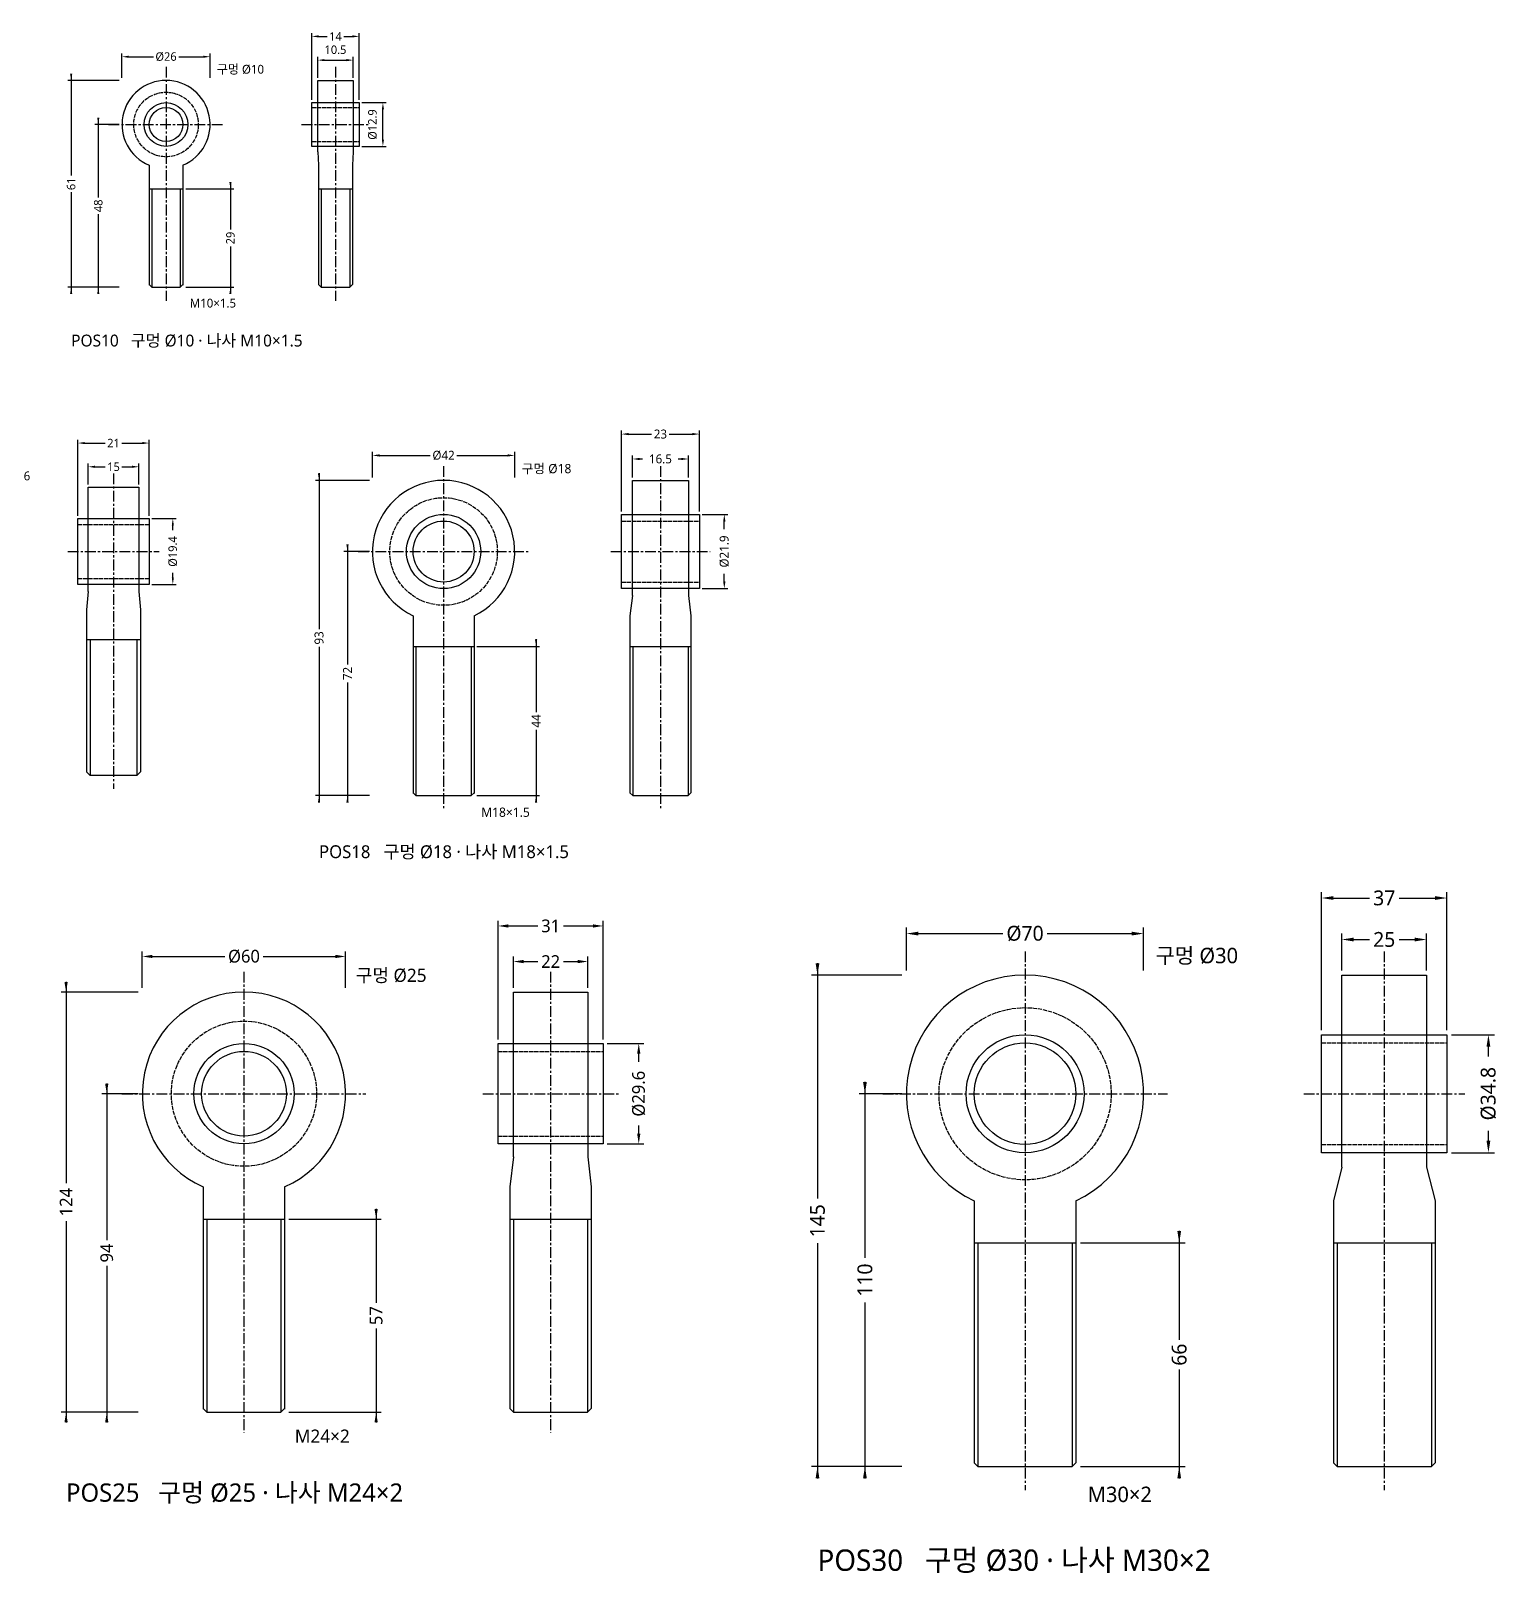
# Model space of a CAD drawing. Header units: millimetres. Extents: x 0 to 794, y -691 to 28.
# Drawn here: x 361.1 to 794.1, y -427.5 to 27.6 of the extents above; entities that cross this region are included whole.
import ezdxf

# ---------------------------------------------------------------- set-up
doc = ezdxf.new("R2010")
doc.units = ezdxf.units.MM
doc.linetypes.add('CENTER', pattern=[5.08, 3.175, -0.635, 0.635, -0.635])
doc.linetypes.add('DASHED', pattern=[1.524, 1.27, -0.254])
for name, color, linetype in [('나사선', 8, 'CONTINUOUS'), ('문자', 7, 'CONTINUOUS'), ('숨은선', 3, 'DASHED'), ('외형선', 7, 'CONTINUOUS'), ('중심선', 1, 'CENTER'), ('치수', 4, 'CONTINUOUS')]:
    doc.layers.add(name, color=color, linetype=linetype)
doc.styles.add('CH_KOR', font='malgun.ttf')
doc.dimstyles.new('CH_DIM', dxfattribs={"dimtxt": 2.5, "dimasz": 2, "dimexe": 1, "dimexo": 0.8, "dimgap": 0.8, "dimtad": 1, "dimdec": 1, "dimdsep": 46, "dimtxsty": 'CH_KOR', "dimcen": 2.5, "dimclrd": 4, "dimclre": 4, "dimclrt": 4, "dimazin": 3, "dimtfac": 1, "dimtmove": 0, "dimatfit": 3})

# ---------------------------------------------------------------- blocks, each defined once
blk = doc.blocks.new('_CLOSEDFILLED')
at = {"color": 0, "linetype": 'BYBLOCK'}
blk.add_solid([(-1, 0.16), (0, 0), (-1, -0.16)], dxfattribs=at)
blk = doc.blocks.new('*D22')
at = {"color": 4}
for p, q in [((-13, 13.8), (-13, 21)), ((-11, 20), (-3.75, 20)), ((3.75, 20), (11, 20)), ((13, 13.8), (13, 21))]:
    blk.add_line(p, q, dxfattribs=at)
at = {"layer": 'Defpoints'}
for p in [(-13, 20), (-13, 13), (13, 13)]:
    blk.add_point(p, dxfattribs=at)
at = {"layer": '치수', "color": 4, "xscale": 2, "yscale": 2, "rotation": 180}
blk.add_blockref('_CLOSEDFILLED', (-13, 20), dxfattribs=at)
at = {"layer": '치수', "color": 4, "xscale": 2, "yscale": 2}
blk.add_blockref('_CLOSEDFILLED', (13, 20), dxfattribs=at)
at = {"layer": '치수', "color": 4, "insert": (0, 20), "char_height": 2.5, "attachment_point": 5, "style": 'CH_KOR'}
blk.add_mtext('Ø26', dxfattribs=at)
blk = doc.blocks.new('*D23')
at = {"color": 4}
for p, q in [((-13.8, 0), (-21, 0)), ((-20, 2), (-20, -21.5)), ((-20, -26.5), (-20, -50)), ((-13.8, -48), (-21, -48))]:
    blk.add_line(p, q, dxfattribs=at)
at = {"layer": 'Defpoints'}
for p in [(-20, 0), (-13, 0), (-13, -48)]:
    blk.add_point(p, dxfattribs=at)
at = {"layer": '치수', "color": 4, "xscale": 2, "yscale": 2}
for p, rotation in [((-20, 0), 270), ((-20, -48), 90)]:
    blk.add_blockref('_CLOSEDFILLED', p, dxfattribs=dict(at, rotation=rotation))
at = {"layer": '치수', "color": 4, "insert": (-20, -24), "char_height": 2.5, "attachment_point": 5, "rotation": 90, "style": 'CH_KOR'}
blk.add_mtext('48', dxfattribs=at)
blk = doc.blocks.new('*D24')
at = {"color": 4}
for p, q in [((-28, 15), (-28, -15)), ((-13.8, 13), (-29, 13)), ((-28, -20), (-28, -50)), ((-13.8, -48), (-29, -48))]:
    blk.add_line(p, q, dxfattribs=at)
at = {"layer": 'Defpoints'}
for p in [(-28, 13), (-13, 13), (-13, -48)]:
    blk.add_point(p, dxfattribs=at)
at = {"layer": '치수', "color": 4, "xscale": 2, "yscale": 2}
for p, rotation in [((-28, 13), 270), ((-28, -48), 90)]:
    blk.add_blockref('_CLOSEDFILLED', p, dxfattribs=dict(at, rotation=rotation))
at = {"layer": '치수', "color": 4, "insert": (-28, -17.5), "char_height": 2.5, "attachment_point": 5, "rotation": 90, "style": 'CH_KOR'}
blk.add_mtext('61', dxfattribs=at)
blk = doc.blocks.new('*D25')
at = {"color": 4}
for p, q in [((19, -17), (19, -31)), ((5.8, -19), (20, -19)), ((19, -36), (19, -50)), ((5.8, -48), (20, -48))]:
    blk.add_line(p, q, dxfattribs=at)
at = {"layer": 'Defpoints'}
for p in [(5, -19), (19, -19), (5, -48)]:
    blk.add_point(p, dxfattribs=at)
at = {"layer": '치수', "color": 4, "xscale": 2, "yscale": 2}
for p, rotation in [((19, -19), 270), ((19, -48), 90)]:
    blk.add_blockref('_CLOSEDFILLED', p, dxfattribs=dict(at, rotation=rotation))
at = {"layer": '치수', "color": 4, "insert": (19, -33.5), "char_height": 2.5, "attachment_point": 5, "rotation": 90, "style": 'CH_KOR'}
blk.add_mtext('29', dxfattribs=at)
blk = doc.blocks.new('*D26')
at = {"color": 4}
for p, q in [((43, 7.25), (43, 27)), ((45, 26), (47.5, 26)), ((52.5, 26), (55, 26)), ((57, 7.25), (57, 27))]:
    blk.add_line(p, q, dxfattribs=at)
at = {"layer": 'Defpoints'}
for p in [(43, 26), (43, 6.45), (57, 6.45)]:
    blk.add_point(p, dxfattribs=at)
at = {"layer": '치수', "color": 4, "xscale": 2, "yscale": 2, "rotation": 180}
blk.add_blockref('_CLOSEDFILLED', (43, 26), dxfattribs=at)
at = {"layer": '치수', "color": 4, "xscale": 2, "yscale": 2}
blk.add_blockref('_CLOSEDFILLED', (57, 26), dxfattribs=at)
at = {"layer": '치수', "color": 4, "insert": (50, 26), "char_height": 2.5, "attachment_point": 5, "style": 'CH_KOR'}
blk.add_mtext('14', dxfattribs=at)
blk = doc.blocks.new('*D27')
at = {"color": 4}
for p, q in [((44.75, 13.8), (44.75, 20)), ((46.75, 19), (53.25, 19)), ((55.25, 13.8), (55.25, 20))]:
    blk.add_line(p, q, dxfattribs=at)
at = {"layer": 'Defpoints'}
for p in [(44.75, 19), (44.75, 13), (55.25, 13)]:
    blk.add_point(p, dxfattribs=at)
at = {"layer": '치수', "color": 4, "xscale": 2, "yscale": 2, "rotation": 180}
blk.add_blockref('_CLOSEDFILLED', (44.75, 19), dxfattribs=at)
at = {"layer": '치수', "color": 4, "xscale": 2, "yscale": 2}
blk.add_blockref('_CLOSEDFILLED', (55.25, 19), dxfattribs=at)
at = {"layer": '치수', "color": 4, "insert": (50, 22.05), "char_height": 2.5, "attachment_point": 5, "style": 'CH_KOR'}
blk.add_mtext('10.5', dxfattribs=at)
blk = doc.blocks.new('*D28')
at = {"color": 4}
for p, q in [((57.8, 6.45), (65, 6.45)), ((64, -4.45), (64, 4.45)), ((57.8, -6.45), (65, -6.45))]:
    blk.add_line(p, q, dxfattribs=at)
at = {"layer": 'Defpoints'}
for p in [(57, 6.45), (57, -6.45), (64, -6.45)]:
    blk.add_point(p, dxfattribs=at)
at = {"layer": '치수', "color": 4, "xscale": 2, "yscale": 2}
for p, rotation in [((64, 6.45), 90), ((64, -6.45), 270)]:
    blk.add_blockref('_CLOSEDFILLED', p, dxfattribs=dict(at, rotation=rotation))
at = {"layer": '치수', "color": 4, "insert": (60.95, 0), "char_height": 2.5, "attachment_point": 5, "rotation": 90, "style": 'CH_KOR'}
blk.add_mtext('Ø12.9', dxfattribs=at)
blk = doc.blocks.new('*D43')
at = {"color": 4}
for p, q in [((-19, 19.8), (-19, 27)), ((-17, 26), (-3.75, 26)), ((3.75, 26), (17, 26)), ((19, 19.8), (19, 27))]:
    blk.add_line(p, q, dxfattribs=at)
at = {"layer": 'Defpoints'}
for p in [(-19, 26), (-19, 19), (19, 19)]:
    blk.add_point(p, dxfattribs=at)
at = {"layer": '치수', "color": 4, "xscale": 2, "yscale": 2, "rotation": 180}
blk.add_blockref('_CLOSEDFILLED', (-19, 26), dxfattribs=at)
at = {"layer": '치수', "color": 4, "xscale": 2, "yscale": 2}
blk.add_blockref('_CLOSEDFILLED', (19, 26), dxfattribs=at)
at = {"layer": '치수', "color": 4, "insert": (0, 26), "char_height": 2.5, "attachment_point": 5, "style": 'CH_KOR'}
blk.add_mtext('Ø38', dxfattribs=at)
blk = doc.blocks.new('*D44')
at = {"color": 4}
for p, q in [((-19.8, 0), (-27, 0)), ((-26, 2), (-26, -30.5)), ((-26, -35.5), (-26, -68)), ((-19.8, -66), (-27, -66))]:
    blk.add_line(p, q, dxfattribs=at)
at = {"layer": 'Defpoints'}
for p in [(-26, 0), (-19, 0), (-19, -66)]:
    blk.add_point(p, dxfattribs=at)
at = {"layer": '치수', "color": 4, "xscale": 2, "yscale": 2}
for p, rotation in [((-26, 0), 270), ((-26, -66), 90)]:
    blk.add_blockref('_CLOSEDFILLED', p, dxfattribs=dict(at, rotation=rotation))
at = {"layer": '치수', "color": 4, "insert": (-26, -33), "char_height": 2.5, "attachment_point": 5, "rotation": 90, "style": 'CH_KOR'}
blk.add_mtext('66', dxfattribs=at)
blk = doc.blocks.new('*D45')
at = {"color": 4}
for p, q in [((-19.8, 19), (-35, 19)), ((-34, 21), (-34, -21)), ((-34, -26), (-34, -68)), ((-19.8, -66), (-35, -66))]:
    blk.add_line(p, q, dxfattribs=at)
at = {"layer": 'Defpoints'}
for p in [(-34, 19), (-19, 19), (-19, -66)]:
    blk.add_point(p, dxfattribs=at)
at = {"layer": '치수', "color": 4, "xscale": 2, "yscale": 2}
for p, rotation in [((-34, 19), 270), ((-34, -66), 90)]:
    blk.add_blockref('_CLOSEDFILLED', p, dxfattribs=dict(at, rotation=rotation))
at = {"layer": '치수', "color": 4, "insert": (-34, -23.5), "char_height": 2.5, "attachment_point": 5, "rotation": 90, "style": 'CH_KOR'}
blk.add_mtext('85', dxfattribs=at)
blk = doc.blocks.new('*D46')
at = {"color": 4}
for p, q in [((8.8, -26), (26, -26)), ((25, -24), (25, -43.5)), ((25, -48.5), (25, -68)), ((8.8, -66), (26, -66))]:
    blk.add_line(p, q, dxfattribs=at)
at = {"layer": 'Defpoints'}
for p in [(8, -26), (25, -26), (8, -66)]:
    blk.add_point(p, dxfattribs=at)
at = {"layer": '치수', "color": 4, "xscale": 2, "yscale": 2}
for p, rotation in [((25, -26), 270), ((25, -66), 90)]:
    blk.add_blockref('_CLOSEDFILLED', p, dxfattribs=dict(at, rotation=rotation))
at = {"layer": '치수', "color": 4, "insert": (25, -46), "char_height": 2.5, "attachment_point": 5, "rotation": 90, "style": 'CH_KOR'}
blk.add_mtext('40', dxfattribs=at)
blk = doc.blocks.new('*D47')
at = {"color": 4}
for p, q in [((49, 10.5), (49, 33)), ((51, 32), (57, 32)), ((62, 32), (68, 32)), ((70, 10.5), (70, 33))]:
    blk.add_line(p, q, dxfattribs=at)
at = {"layer": 'Defpoints'}
for p in [(49, 32), (49, 9.7), (70, 9.7)]:
    blk.add_point(p, dxfattribs=at)
at = {"layer": '치수', "color": 4, "xscale": 2, "yscale": 2, "rotation": 180}
blk.add_blockref('_CLOSEDFILLED', (49, 32), dxfattribs=at)
at = {"layer": '치수', "color": 4, "xscale": 2, "yscale": 2}
blk.add_blockref('_CLOSEDFILLED', (70, 32), dxfattribs=at)
at = {"layer": '치수', "color": 4, "insert": (59.5, 32), "char_height": 2.5, "attachment_point": 5, "style": 'CH_KOR'}
blk.add_mtext('21', dxfattribs=at)
blk = doc.blocks.new('*D48')
at = {"color": 4}
for p, q in [((52, 19.8), (52, 26)), ((54, 25), (57, 25)), ((62, 25), (65, 25)), ((67, 19.8), (67, 26))]:
    blk.add_line(p, q, dxfattribs=at)
at = {"layer": 'Defpoints'}
for p in [(52, 25), (52, 19), (67, 19)]:
    blk.add_point(p, dxfattribs=at)
at = {"layer": '치수', "color": 4, "xscale": 2, "yscale": 2, "rotation": 180}
blk.add_blockref('_CLOSEDFILLED', (52, 25), dxfattribs=at)
at = {"layer": '치수', "color": 4, "xscale": 2, "yscale": 2}
blk.add_blockref('_CLOSEDFILLED', (67, 25), dxfattribs=at)
at = {"layer": '치수', "color": 4, "insert": (59.5, 25), "char_height": 2.5, "attachment_point": 5, "style": 'CH_KOR'}
blk.add_mtext('15', dxfattribs=at)
blk = doc.blocks.new('*D49')
at = {"color": 4}
for p, q in [((70.8, 9.7), (78, 9.7)), ((77, 6.25), (77, 7.7)), ((77, -7.7), (77, -6.25)), ((70.8, -9.7), (78, -9.7))]:
    blk.add_line(p, q, dxfattribs=at)
at = {"layer": 'Defpoints'}
for p in [(70, 9.7), (70, -9.7), (77, -9.7)]:
    blk.add_point(p, dxfattribs=at)
at = {"layer": '치수', "color": 4, "xscale": 2, "yscale": 2}
for p, rotation in [((77, 9.7), 90), ((77, -9.7), 270)]:
    blk.add_blockref('_CLOSEDFILLED', p, dxfattribs=dict(at, rotation=rotation))
at = {"layer": '치수', "color": 4, "insert": (77, 0), "char_height": 2.5, "attachment_point": 5, "rotation": 90, "style": 'CH_KOR'}
blk.add_mtext('Ø19.4', dxfattribs=at)
blk = doc.blocks.new('*D50')
at = {"color": 4}
for p, q in [((-21, 21.84), (-21, 29.4)), ((-18.9, 28.35), (-3.9375, 28.35)), ((3.9375, 28.35), (18.9, 28.35)), ((21, 21.84), (21, 29.4))]:
    blk.add_line(p, q, dxfattribs=at)
at = {"layer": 'Defpoints'}
for p in [(-21, 28.35), (-21, 21), (21, 21)]:
    blk.add_point(p, dxfattribs=at)
at = {"layer": '치수', "color": 4, "xscale": 2.1, "yscale": 2.1, "rotation": 180}
blk.add_blockref('_CLOSEDFILLED', (-21, 28.35), dxfattribs=at)
at = {"layer": '치수', "color": 4, "xscale": 2.1, "yscale": 2.1}
blk.add_blockref('_CLOSEDFILLED', (21, 28.35), dxfattribs=at)
at = {"layer": '치수', "color": 4, "insert": (0, 28.35), "char_height": 2.625, "attachment_point": 5, "style": 'CH_KOR'}
blk.add_mtext('Ø42', dxfattribs=at)
blk = doc.blocks.new('*D51')
at = {"color": 4}
for p, q in [((-21.84, 0), (-29.4, 0)), ((-28.35, 2.1), (-28.35, -33.375)), ((-28.35, -38.625), (-28.35, -74.1)), ((-21.84, -72), (-29.4, -72))]:
    blk.add_line(p, q, dxfattribs=at)
at = {"layer": 'Defpoints'}
for p in [(-28.35, 0), (-21, 0), (-21, -72)]:
    blk.add_point(p, dxfattribs=at)
at = {"layer": '치수', "color": 4, "xscale": 2.1, "yscale": 2.1}
for p, rotation in [((-28.35, 0), 270), ((-28.35, -72), 90)]:
    blk.add_blockref('_CLOSEDFILLED', p, dxfattribs=dict(at, rotation=rotation))
at = {"layer": '치수', "color": 4, "insert": (-28.35, -36), "char_height": 2.625, "attachment_point": 5, "rotation": 90, "style": 'CH_KOR'}
blk.add_mtext('72', dxfattribs=at)
blk = doc.blocks.new('*D52')
at = {"color": 4}
for p, q in [((-36.75, 23.1), (-36.75, -22.875)), ((-21.84, 21), (-37.8, 21)), ((-36.75, -28.125), (-36.75, -74.1)), ((-21.84, -72), (-37.8, -72))]:
    blk.add_line(p, q, dxfattribs=at)
at = {"layer": 'Defpoints'}
for p in [(-36.75, 21), (-21, 21), (-21, -72)]:
    blk.add_point(p, dxfattribs=at)
at = {"layer": '치수', "color": 4, "xscale": 2.1, "yscale": 2.1}
for p, rotation in [((-36.75, 21), 270), ((-36.75, -72), 90)]:
    blk.add_blockref('_CLOSEDFILLED', p, dxfattribs=dict(at, rotation=rotation))
at = {"layer": '치수', "color": 4, "insert": (-36.75, -25.5), "char_height": 2.625, "attachment_point": 5, "rotation": 90, "style": 'CH_KOR'}
blk.add_mtext('93', dxfattribs=at)
blk = doc.blocks.new('*D53')
at = {"color": 4}
for p, q in [((27.3, -25.9), (27.3, -47.375)), ((9.84, -28), (28.35, -28)), ((27.3, -52.625), (27.3, -74.1)), ((9.84, -72), (28.35, -72))]:
    blk.add_line(p, q, dxfattribs=at)
at = {"layer": 'Defpoints'}
for p in [(9, -28), (27.3, -28), (9, -72)]:
    blk.add_point(p, dxfattribs=at)
at = {"layer": '치수', "color": 4, "xscale": 2.1, "yscale": 2.1}
for p, rotation in [((27.3, -28), 270), ((27.3, -72), 90)]:
    blk.add_blockref('_CLOSEDFILLED', p, dxfattribs=dict(at, rotation=rotation))
at = {"layer": '치수', "color": 4, "insert": (27.3, -50), "char_height": 2.625, "attachment_point": 5, "rotation": 90, "style": 'CH_KOR'}
blk.add_mtext('44', dxfattribs=at)
blk = doc.blocks.new('*D54')
at = {"color": 4}
for p, q in [((52.5, 11.79), (52.5, 35.7)), ((54.6, 34.65), (61.375, 34.65)), ((66.625, 34.65), (73.4, 34.65)), ((75.5, 11.79), (75.5, 35.7))]:
    blk.add_line(p, q, dxfattribs=at)
at = {"layer": 'Defpoints'}
for p in [(52.5, 34.65), (52.5, 10.95), (75.5, 10.95)]:
    blk.add_point(p, dxfattribs=at)
at = {"layer": '치수', "color": 4, "xscale": 2.1, "yscale": 2.1, "rotation": 180}
blk.add_blockref('_CLOSEDFILLED', (52.5, 34.65), dxfattribs=at)
at = {"layer": '치수', "color": 4, "xscale": 2.1, "yscale": 2.1}
blk.add_blockref('_CLOSEDFILLED', (75.5, 34.65), dxfattribs=at)
at = {"layer": '치수', "color": 4, "insert": (64, 34.65), "char_height": 2.625, "attachment_point": 5, "style": 'CH_KOR'}
blk.add_mtext('23', dxfattribs=at)
blk = doc.blocks.new('*D55')
at = {"color": 4}
for p, q in [((55.75, 21.84), (55.75, 28.35)), ((72.25, 21.84), (72.25, 28.35)), ((57.85, 27.3), (58.75, 27.3)), ((69.25, 27.3), (70.15, 27.3))]:
    blk.add_line(p, q, dxfattribs=at)
at = {"layer": 'Defpoints'}
for p in [(55.75, 27.3), (55.75, 21), (72.25, 21)]:
    blk.add_point(p, dxfattribs=at)
at = {"layer": '치수', "color": 4, "xscale": 2.1, "yscale": 2.1, "rotation": 180}
blk.add_blockref('_CLOSEDFILLED', (55.75, 27.3), dxfattribs=at)
at = {"layer": '치수', "color": 4, "xscale": 2.1, "yscale": 2.1}
blk.add_blockref('_CLOSEDFILLED', (72.25, 27.3), dxfattribs=at)
at = {"layer": '치수', "color": 4, "insert": (64, 27.3), "char_height": 2.625, "attachment_point": 5, "style": 'CH_KOR'}
blk.add_mtext('16.5', dxfattribs=at)
blk = doc.blocks.new('*D56')
at = {"color": 4}
for p, q in [((76.34, 10.95), (83.9, 10.95)), ((82.85, 6.5625), (82.85, 8.85)), ((82.85, -8.85), (82.85, -6.5625)), ((76.34, -10.95), (83.9, -10.95))]:
    blk.add_line(p, q, dxfattribs=at)
at = {"layer": 'Defpoints'}
for p in [(75.5, 10.95), (75.5, -10.95), (82.85, -10.95)]:
    blk.add_point(p, dxfattribs=at)
at = {"layer": '치수', "color": 4, "xscale": 2.1, "yscale": 2.1}
for p, rotation in [((82.85, 10.95), 90), ((82.85, -10.95), 270)]:
    blk.add_blockref('_CLOSEDFILLED', p, dxfattribs=dict(at, rotation=rotation))
at = {"layer": '치수', "color": 4, "insert": (82.85, 0), "char_height": 2.625, "attachment_point": 5, "rotation": 90, "style": 'CH_KOR'}
blk.add_mtext('Ø21.9', dxfattribs=at)
blk = doc.blocks.new('*D71')
at = {"color": 4}
for p, q in [((-30, 31.2), (-30, 42)), ((30, 31.2), (30, 42)), ((-27, 40.5), (-5.625, 40.5)), ((5.625, 40.5), (27, 40.5))]:
    blk.add_line(p, q, dxfattribs=at)
at = {"layer": 'Defpoints'}
for p in [(-30, 40.5), (-30, 30), (30, 30)]:
    blk.add_point(p, dxfattribs=at)
at = {"layer": '치수', "color": 4, "xscale": 3, "yscale": 3, "rotation": 180}
blk.add_blockref('_CLOSEDFILLED', (-30, 40.5), dxfattribs=at)
at = {"layer": '치수', "color": 4, "xscale": 3, "yscale": 3}
blk.add_blockref('_CLOSEDFILLED', (30, 40.5), dxfattribs=at)
at = {"layer": '치수', "color": 4, "insert": (0, 40.5), "char_height": 3.75, "attachment_point": 5, "style": 'CH_KOR'}
blk.add_mtext('Ø60', dxfattribs=at)
blk = doc.blocks.new('*D72')
at = {"color": 4}
for p, q in [((-31.2, 0), (-42, 0)), ((-40.5, 3), (-40.5, -43.25)), ((-40.5, -50.75), (-40.5, -97)), ((-31.2, -94), (-42, -94))]:
    blk.add_line(p, q, dxfattribs=at)
at = {"layer": 'Defpoints'}
for p in [(-40.5, 0), (-30, 0), (-30, -94)]:
    blk.add_point(p, dxfattribs=at)
at = {"layer": '치수', "color": 4, "xscale": 3, "yscale": 3}
for p, rotation in [((-40.5, 0), 270), ((-40.5, -94), 90)]:
    blk.add_blockref('_CLOSEDFILLED', p, dxfattribs=dict(at, rotation=rotation))
at = {"layer": '치수', "color": 4, "insert": (-40.5, -47), "char_height": 3.75, "attachment_point": 5, "rotation": 90, "style": 'CH_KOR'}
blk.add_mtext('94', dxfattribs=at)
blk = doc.blocks.new('*D73')
at = {"color": 4}
for p, q in [((-52.5, 33), (-52.5, -26.375)), ((-31.2, 30), (-54, 30)), ((-52.5, -37.625), (-52.5, -97)), ((-31.2, -94), (-54, -94))]:
    blk.add_line(p, q, dxfattribs=at)
at = {"layer": 'Defpoints'}
for p in [(-52.5, 30), (-30, 30), (-30, -94)]:
    blk.add_point(p, dxfattribs=at)
at = {"layer": '치수', "color": 4, "xscale": 3, "yscale": 3}
for p, rotation in [((-52.5, 30), 270), ((-52.5, -94), 90)]:
    blk.add_blockref('_CLOSEDFILLED', p, dxfattribs=dict(at, rotation=rotation))
at = {"layer": '치수', "color": 4, "insert": (-52.5, -32), "char_height": 3.75, "attachment_point": 5, "rotation": 90, "style": 'CH_KOR'}
blk.add_mtext('124', dxfattribs=at)
blk = doc.blocks.new('*D74')
at = {"color": 4}
for p, q in [((39, -34), (39, -61.75)), ((13.2, -37), (40.5, -37)), ((39, -69.25), (39, -97)), ((13.2, -94), (40.5, -94))]:
    blk.add_line(p, q, dxfattribs=at)
at = {"layer": 'Defpoints'}
for p in [(12, -37), (39, -37), (12, -94)]:
    blk.add_point(p, dxfattribs=at)
at = {"layer": '치수', "color": 4, "xscale": 3, "yscale": 3}
for p, rotation in [((39, -37), 270), ((39, -94), 90)]:
    blk.add_blockref('_CLOSEDFILLED', p, dxfattribs=dict(at, rotation=rotation))
at = {"layer": '치수', "color": 4, "insert": (39, -65.5), "char_height": 3.75, "attachment_point": 5, "rotation": 90, "style": 'CH_KOR'}
blk.add_mtext('57', dxfattribs=at)
blk = doc.blocks.new('*D75')
at = {"color": 4}
for p, q in [((75, 16), (75, 51)), ((106, 16), (106, 51)), ((78, 49.5), (86.75, 49.5)), ((94.25, 49.5), (103, 49.5))]:
    blk.add_line(p, q, dxfattribs=at)
at = {"layer": 'Defpoints'}
for p in [(75, 49.5), (75, 14.8), (106, 14.8)]:
    blk.add_point(p, dxfattribs=at)
at = {"layer": '치수', "color": 4, "xscale": 3, "yscale": 3, "rotation": 180}
blk.add_blockref('_CLOSEDFILLED', (75, 49.5), dxfattribs=at)
at = {"layer": '치수', "color": 4, "xscale": 3, "yscale": 3}
blk.add_blockref('_CLOSEDFILLED', (106, 49.5), dxfattribs=at)
at = {"layer": '치수', "color": 4, "insert": (90.5, 49.5), "char_height": 3.75, "attachment_point": 5, "style": 'CH_KOR'}
blk.add_mtext('31', dxfattribs=at)
blk = doc.blocks.new('*D76')
at = {"color": 4}
for p, q in [((79.5, 31.2), (79.5, 40.5)), ((82.5, 39), (86.75, 39)), ((94.25, 39), (98.5, 39)), ((101.5, 31.2), (101.5, 40.5))]:
    blk.add_line(p, q, dxfattribs=at)
at = {"layer": 'Defpoints'}
for p in [(79.5, 39), (79.5, 30), (101.5, 30)]:
    blk.add_point(p, dxfattribs=at)
at = {"layer": '치수', "color": 4, "xscale": 3, "yscale": 3, "rotation": 180}
blk.add_blockref('_CLOSEDFILLED', (79.5, 39), dxfattribs=at)
at = {"layer": '치수', "color": 4, "xscale": 3, "yscale": 3}
blk.add_blockref('_CLOSEDFILLED', (101.5, 39), dxfattribs=at)
at = {"layer": '치수', "color": 4, "insert": (90.5, 39), "char_height": 3.75, "attachment_point": 5, "style": 'CH_KOR'}
blk.add_mtext('22', dxfattribs=at)
blk = doc.blocks.new('*D77')
at = {"color": 4}
for p, q in [((107.2, 14.8), (118, 14.8)), ((116.5, 9.375), (116.5, 11.8)), ((116.5, -11.8), (116.5, -9.375)), ((107.2, -14.8), (118, -14.8))]:
    blk.add_line(p, q, dxfattribs=at)
at = {"layer": 'Defpoints'}
for p in [(106, 14.8), (106, -14.8), (116.5, -14.8)]:
    blk.add_point(p, dxfattribs=at)
at = {"layer": '치수', "color": 4, "xscale": 3, "yscale": 3}
for p, rotation in [((116.5, 14.8), 90), ((116.5, -14.8), 270)]:
    blk.add_blockref('_CLOSEDFILLED', p, dxfattribs=dict(at, rotation=rotation))
at = {"layer": '치수', "color": 4, "insert": (116.5, 0), "char_height": 3.75, "attachment_point": 5, "rotation": 90, "style": 'CH_KOR'}
blk.add_mtext('Ø29.6', dxfattribs=at)
blk = doc.blocks.new('*D78')
at = {"color": 4}
for p, q in [((-35, 36.4), (-35, 49)), ((-31.5, 47.25), (-6.5625, 47.25)), ((6.5625, 47.25), (31.5, 47.25)), ((35, 36.4), (35, 49))]:
    blk.add_line(p, q, dxfattribs=at)
at = {"layer": 'Defpoints'}
for p in [(-35, 47.25), (-35, 35), (35, 35)]:
    blk.add_point(p, dxfattribs=at)
at = {"layer": '치수', "color": 4, "xscale": 3.5, "yscale": 3.5, "rotation": 180}
blk.add_blockref('_CLOSEDFILLED', (-35, 47.25), dxfattribs=at)
at = {"layer": '치수', "color": 4, "xscale": 3.5, "yscale": 3.5}
blk.add_blockref('_CLOSEDFILLED', (35, 47.25), dxfattribs=at)
at = {"layer": '치수', "color": 4, "insert": (0, 47.25), "char_height": 4.375, "attachment_point": 5, "style": 'CH_KOR'}
blk.add_mtext('Ø70', dxfattribs=at)
blk = doc.blocks.new('*D79')
at = {"color": 4}
for p, q in [((-36.4, 0), (-49, 0)), ((-47.25, 3.5), (-47.25, -48.4375)), ((-47.25, -61.5625), (-47.25, -113.5)), ((-36.4, -110), (-49, -110))]:
    blk.add_line(p, q, dxfattribs=at)
at = {"layer": 'Defpoints'}
for p in [(-47.25, 0), (-35, 0), (-35, -110)]:
    blk.add_point(p, dxfattribs=at)
at = {"layer": '치수', "color": 4, "xscale": 3.5, "yscale": 3.5}
for p, rotation in [((-47.25, 0), 270), ((-47.25, -110), 90)]:
    blk.add_blockref('_CLOSEDFILLED', p, dxfattribs=dict(at, rotation=rotation))
at = {"layer": '치수', "color": 4, "insert": (-47.25, -55), "char_height": 4.375, "attachment_point": 5, "rotation": 90, "style": 'CH_KOR'}
blk.add_mtext('110', dxfattribs=at)
blk = doc.blocks.new('*D80')
at = {"color": 4}
for p, q in [((-61.25, 38.5), (-61.25, -30.9375)), ((-36.4, 35), (-63, 35)), ((-61.25, -44.0625), (-61.25, -113.5)), ((-36.4, -110), (-63, -110))]:
    blk.add_line(p, q, dxfattribs=at)
at = {"layer": 'Defpoints'}
for p in [(-61.25, 35), (-35, 35), (-35, -110)]:
    blk.add_point(p, dxfattribs=at)
at = {"layer": '치수', "color": 4, "xscale": 3.5, "yscale": 3.5}
for p, rotation in [((-61.25, 35), 270), ((-61.25, -110), 90)]:
    blk.add_blockref('_CLOSEDFILLED', p, dxfattribs=dict(at, rotation=rotation))
at = {"layer": '치수', "color": 4, "insert": (-61.25, -37.5), "char_height": 4.375, "attachment_point": 5, "rotation": 90, "style": 'CH_KOR'}
blk.add_mtext('145', dxfattribs=at)
blk = doc.blocks.new('*D81')
at = {"color": 4}
for p, q in [((45.5, -40.5), (45.5, -72.625)), ((16.4, -44), (47.25, -44)), ((45.5, -81.375), (45.5, -113.5)), ((16.4, -110), (47.25, -110))]:
    blk.add_line(p, q, dxfattribs=at)
at = {"layer": 'Defpoints'}
for p in [(15, -44), (45.5, -44), (15, -110)]:
    blk.add_point(p, dxfattribs=at)
at = {"layer": '치수', "color": 4, "xscale": 3.5, "yscale": 3.5}
for p, rotation in [((45.5, -44), 270), ((45.5, -110), 90)]:
    blk.add_blockref('_CLOSEDFILLED', p, dxfattribs=dict(at, rotation=rotation))
at = {"layer": '치수', "color": 4, "insert": (45.5, -77), "char_height": 4.375, "attachment_point": 5, "rotation": 90, "style": 'CH_KOR'}
blk.add_mtext('66', dxfattribs=at)
blk = doc.blocks.new('*D82')
at = {"color": 4}
for p, q in [((87.5, 18.8), (87.5, 59.5)), ((124.5, 18.8), (124.5, 59.5)), ((91, 57.75), (101.625, 57.75)), ((110.375, 57.75), (121, 57.75))]:
    blk.add_line(p, q, dxfattribs=at)
at = {"layer": 'Defpoints'}
for p in [(87.5, 57.75), (87.5, 17.4), (124.5, 17.4)]:
    blk.add_point(p, dxfattribs=at)
at = {"layer": '치수', "color": 4, "xscale": 3.5, "yscale": 3.5, "rotation": 180}
blk.add_blockref('_CLOSEDFILLED', (87.5, 57.75), dxfattribs=at)
at = {"layer": '치수', "color": 4, "xscale": 3.5, "yscale": 3.5}
blk.add_blockref('_CLOSEDFILLED', (124.5, 57.75), dxfattribs=at)
at = {"layer": '치수', "color": 4, "insert": (106, 57.75), "char_height": 4.375, "attachment_point": 5, "style": 'CH_KOR'}
blk.add_mtext('37', dxfattribs=at)
blk = doc.blocks.new('*D83')
at = {"color": 4}
for p, q in [((93.5, 36.4), (93.5, 47.25)), ((118.5, 36.4), (118.5, 47.25)), ((97, 45.5), (101.625, 45.5)), ((110.375, 45.5), (115, 45.5))]:
    blk.add_line(p, q, dxfattribs=at)
at = {"layer": 'Defpoints'}
for p in [(93.5, 45.5), (93.5, 35), (118.5, 35)]:
    blk.add_point(p, dxfattribs=at)
at = {"layer": '치수', "color": 4, "xscale": 3.5, "yscale": 3.5, "rotation": 180}
blk.add_blockref('_CLOSEDFILLED', (93.5, 45.5), dxfattribs=at)
at = {"layer": '치수', "color": 4, "xscale": 3.5, "yscale": 3.5}
blk.add_blockref('_CLOSEDFILLED', (118.5, 45.5), dxfattribs=at)
at = {"layer": '치수', "color": 4, "insert": (106, 45.5), "char_height": 4.375, "attachment_point": 5, "style": 'CH_KOR'}
blk.add_mtext('25', dxfattribs=at)
blk = doc.blocks.new('*D84')
at = {"color": 4}
for p, q in [((125.9, 17.4), (138.5, 17.4)), ((136.75, 10.9375), (136.75, 13.9)), ((136.75, -13.9), (136.75, -10.9375)), ((125.9, -17.4), (138.5, -17.4))]:
    blk.add_line(p, q, dxfattribs=at)
at = {"layer": 'Defpoints'}
for p in [(124.5, 17.4), (124.5, -17.4), (136.75, -17.4)]:
    blk.add_point(p, dxfattribs=at)
at = {"layer": '치수', "color": 4, "xscale": 3.5, "yscale": 3.5}
for p, rotation in [((136.75, 17.4), 90), ((136.75, -17.4), 270)]:
    blk.add_blockref('_CLOSEDFILLED', p, dxfattribs=dict(at, rotation=rotation))
at = {"layer": '치수', "color": 4, "insert": (136.75, 0), "char_height": 4.375, "attachment_point": 5, "rotation": 90, "style": 'CH_KOR'}
blk.add_mtext('Ø34.8', dxfattribs=at)
blk = doc.blocks.new('ROD_POS10')
at = {"layer": '나사선'}
for p, q in [((-5, -19), (5, -19)), ((-4.188125, -19), (-4.188125, -48)), ((4.188125, -19), (4.188125, -48)), ((45, -19), (55, -19)), ((45.811875, -19), (45.811875, -48)), ((54.188125, -19), (54.188125, -48))]:
    blk.add_line(p, q, dxfattribs=at)
at = {"layer": '숨은선'}
for p, q in [((43, 5), (57, 5)), ((43, -5), (57, -5))]:
    blk.add_line(p, q, dxfattribs=at)
blk.add_circle((0, 0), 9.525, dxfattribs=at)
at = {"layer": '외형선'}
for p, q in [((44.75, -8.06), (45, -12)), ((55.25, -8.06), (55, -12)), ((-5, -12), (-5, -47.4)), ((5, -12), (5, -47.4)), ((45, -12), (45, -47.188125)), ((55, -12), (55, -47.188125))]:
    blk.add_line(p, q, dxfattribs=at)
for points in [[(44.75, -8.06), (44.75, 13), (55.25, 13), (55.25, -8.06)], [(-5, -47.188125), (-4.188125, -48), (4.188125, -48), (5, -47.188125)], [(45, -47.188125), (45.811875, -48), (54.188125, -48), (55, -47.188125)]]:
    blk.add_lwpolyline(points, dxfattribs=at)
blk.add_lwpolyline([(43, -6.45), (43, 6.45), (57, 6.45), (57, -6.45)], close=True, dxfattribs=at)
for radius in [6.45, 5]:
    blk.add_circle((0, 0), radius, dxfattribs=at)
blk.add_arc((0, 0), 13, -67.38013505, 247.38013505, dxfattribs=at)
at = {"layer": '중심선'}
for p, q in [((0, 17), (0, -52)), ((50, 17), (50, -52)), ((-17, 0), (17, 0)), ((40, 0), (60, 0))]:
    blk.add_line(p, q, dxfattribs=at)
at = {"layer": '문자', "style": 'CH_KOR'}
for s, height, p in [('구멍 Ø10', 2.6, (15, 15)), ('M10×1.5', 2.6, (7, -54)), ('POS10   구멍 Ø10 · 나사 M10×1.5', 3.5, (-28, -65.5))]:
    blk.add_text(s, height=height, dxfattribs=at).set_placement(p)
at = {"layer": '치수'}
for base, p1, p2, picture, middle in [((43, 26), (43, 6.45), (57, 6.45), '*D26', (50, 26)), ((44.75, 19), (44.75, 13), (55.25, 13), '*D27', (50, 22.05))]:
    dim = blk.add_linear_dim(base=base, p1=p1, p2=p2, dimstyle='CH_DIM', override={"dimscale": 1}, dxfattribs=at)
    dim.commit()
    dim.dimension.update_dxf_attribs({"geometry": picture, "text_midpoint": middle})
dim = blk.add_linear_dim(base=(-13, 20), p1=(-13, 13), p2=(13, 13), text='Ø26', dimstyle='CH_DIM', override={"dimscale": 1}, dxfattribs=at)
dim.commit()
dim.dimension.update_dxf_attribs({"geometry": '*D22', "text_midpoint": (0, 20)})
for base, p1, p2, picture, middle in [((-28, 13), (-13, 13), (-13, -48), '*D24', (-28, -17.5)), ((-20, 0), (-13, 0), (-13, -48), '*D23', (-20, -24)), ((19, -19), (5, -19), (5, -48), '*D25', (19, -33.5))]:
    dim = blk.add_linear_dim(base=base, p1=p1, p2=p2, angle=90, dimstyle='CH_DIM', override={"dimscale": 1}, dxfattribs=at)
    dim.commit()
    dim.dimension.update_dxf_attribs({"geometry": picture, "text_midpoint": middle})
dim = blk.add_linear_dim(base=(64, -6.45), p1=(57, -6.45), p2=(57, 6.45), angle=90, text='Ø12.9', dimstyle='CH_DIM', override={"dimscale": 1}, dxfattribs=at)
dim.commit()
dim.dimension.update_dxf_attribs({"geometry": '*D28', "text_midpoint": (60.95, 0)})
blk = doc.blocks.new('ROD_POS16')
at = {"layer": '나사선'}
for p, q in [((-8, -26), (8, -26)), ((-6.92, -26), (-6.92, -66)), ((6.92, -26), (6.92, -66)), ((51.5, -26), (67.5, -26)), ((52.58, -26), (52.58, -66)), ((66.42, -26), (66.42, -66))]:
    blk.add_line(p, q, dxfattribs=at)
at = {"layer": '숨은선'}
for p, q in [((49, 8), (70, 8)), ((49, -8), (70, -8))]:
    blk.add_line(p, q, dxfattribs=at)
blk.add_circle((0, 0), 14.29, dxfattribs=at)
at = {"layer": '외형선'}
for p, q in [((52, -11.78), (51.5, -17.23)), ((67, -11.78), (67.5, -17.23)), ((-8, -17.23), (-8, -65.4)), ((8, -17.23), (8, -65.4)), ((51.5, -17.23), (51.5, -65)), ((67.5, -17.23), (67.5, -65))]:
    blk.add_line(p, q, dxfattribs=at)
for points in [[(52, -11.78), (52, 19), (67, 19), (67, -11.78)], [(-8, -65), (-7, -66), (7, -66), (8, -65)], [(51.5, -65), (52.5, -66), (66.5, -66), (67.5, -65)]]:
    blk.add_lwpolyline(points, dxfattribs=at)
blk.add_lwpolyline([(49, -9.7), (49, 9.7), (70, 9.7), (70, -9.7)], close=True, dxfattribs=at)
for radius in [9.7, 8]:
    blk.add_circle((0, 0), radius, dxfattribs=at)
blk.add_arc((0, 0), 19, -65.0989, 245.0989, dxfattribs=at)
at = {"layer": '중심선'}
for p, q in [((0, 23), (0, -70)), ((59.5, 23), (59.5, -70)), ((-23, 0), (23, 0)), ((46, 0), (73, 0))]:
    blk.add_line(p, q, dxfattribs=at)
at = {"layer": '문자', "style": 'CH_KOR'}
for s, height, p in [('구멍 Ø16', 2.6, (21, 21)), ('M16×2', 2.6, (10, -72)), ('POS16   구멍 Ø16 · 나사 M16×2', 3.5, (-34, -83.5))]:
    blk.add_text(s, height=height, dxfattribs=at).set_placement(p)
at = {"layer": '치수'}
for base, p1, p2, picture, middle in [((49, 32), (49, 9.7), (70, 9.7), '*D47', (59.5, 32)), ((52, 25), (52, 19), (67, 19), '*D48', (59.5, 25))]:
    dim = blk.add_linear_dim(base=base, p1=p1, p2=p2, dimstyle='CH_DIM', override={"dimscale": 1}, dxfattribs=at)
    dim.commit()
    dim.dimension.update_dxf_attribs({"geometry": picture, "text_midpoint": middle})
dim = blk.add_linear_dim(base=(-19, 26), p1=(-19, 19), p2=(19, 19), text='Ø38', dimstyle='CH_DIM', override={"dimscale": 1}, dxfattribs=at)
dim.commit()
dim.dimension.update_dxf_attribs({"geometry": '*D43', "text_midpoint": (0, 26)})
for base, p1, p2, picture, middle in [((-34, 19), (-19, 19), (-19, -66), '*D45', (-34, -23.5)), ((-26, 0), (-19, 0), (-19, -66), '*D44', (-26, -33)), ((25, -26), (8, -26), (8, -66), '*D46', (25, -46))]:
    dim = blk.add_linear_dim(base=base, p1=p1, p2=p2, angle=90, dimstyle='CH_DIM', override={"dimscale": 1}, dxfattribs=at)
    dim.commit()
    dim.dimension.update_dxf_attribs({"geometry": picture, "text_midpoint": middle})
dim = blk.add_linear_dim(base=(77, -9.7), p1=(70, -9.7), p2=(70, 9.7), angle=90, text='Ø19.4', dimstyle='CH_DIM', override={"dimscale": 1}, dxfattribs=at)
dim.commit()
dim.dimension.update_dxf_attribs({"geometry": '*D49', "text_midpoint": (77, 0)})
blk = doc.blocks.new('ROD_POS18')
at = {"layer": '나사선'}
for p, q in [((-9, -28), (9, -28)), ((-8.19, -28), (-8.19, -72)), ((8.19, -28), (8.19, -72)), ((55, -28), (73, -28)), ((55.81, -28), (55.81, -72)), ((72.19, -28), (72.19, -72))]:
    blk.add_line(p, q, dxfattribs=at)
at = {"layer": '숨은선'}
for p, q in [((52.5, 9), (75.5, 9)), ((52.5, -9), (75.5, -9))]:
    blk.add_line(p, q, dxfattribs=at)
blk.add_circle((0, 0), 15.88, dxfattribs=at)
at = {"layer": '외형선'}
for p, q in [((55.75, -13.02), (55, -18.97)), ((72.25, -13.02), (73, -18.97)), ((-9, -18.97), (-9, -71.37)), ((9, -18.97), (9, -71.37)), ((55, -18.97), (55, -71.19)), ((73, -18.97), (73, -71.19))]:
    blk.add_line(p, q, dxfattribs=at)
for points in [[(55.75, -13.02), (55.75, 21), (72.25, 21), (72.25, -13.02)], [(-9, -71.19), (-8.19, -72), (8.19, -72), (9, -71.19)], [(55, -71.19), (55.81, -72), (72.19, -72), (73, -71.19)]]:
    blk.add_lwpolyline(points, dxfattribs=at)
blk.add_lwpolyline([(52.5, -10.95), (52.5, 10.95), (75.5, 10.95), (75.5, -10.95)], close=True, dxfattribs=at)
for radius in [10.95, 9]:
    blk.add_circle((0, 0), radius, dxfattribs=at)
blk.add_arc((0, 0), 21, -64.6231, 244.6231, dxfattribs=at)
at = {"layer": '중심선'}
for p, q in [((0, 25.2), (0, -76.2)), ((64, 25.2), (64, -76.2)), ((-25.2, 0), (25.2, 0)), ((49.35, 0), (78.65, 0))]:
    blk.add_line(p, q, dxfattribs=at)
at = {"layer": '문자', "style": 'CH_KOR'}
for s, height, p in [('구멍 Ø18', 2.73, (23.1, 23.1)), ('M18×1.5', 2.73, (11.1, -78.3)), ('POS18   구멍 Ø18 · 나사 M18×1.5', 3.78, (-36.75, -90.48))]:
    blk.add_text(s, height=height, dxfattribs=at).set_placement(p)
at = {"layer": '치수'}
for base, p1, p2, picture, middle in [((52.5, 34.65), (52.5, 10.95), (75.5, 10.95), '*D54', (64, 34.65)), ((55.75, 27.3), (55.75, 21), (72.25, 21), '*D55', (64, 27.3))]:
    dim = blk.add_linear_dim(base=base, p1=p1, p2=p2, dimstyle='CH_DIM', override={"dimscale": 1.05}, dxfattribs=at)
    dim.commit()
    dim.dimension.update_dxf_attribs({"geometry": picture, "text_midpoint": middle})
dim = blk.add_linear_dim(base=(-21, 28.35), p1=(-21, 21), p2=(21, 21), text='Ø42', dimstyle='CH_DIM', override={"dimscale": 1.05}, dxfattribs=at)
dim.commit()
dim.dimension.update_dxf_attribs({"geometry": '*D50', "text_midpoint": (0, 28.35)})
for base, p1, p2, picture, middle in [((-36.75, 21), (-21, 21), (-21, -72), '*D52', (-36.75, -25.5)), ((-28.35, 0), (-21, 0), (-21, -72), '*D51', (-28.35, -36)), ((27.3, -28), (9, -28), (9, -72), '*D53', (27.3, -50))]:
    dim = blk.add_linear_dim(base=base, p1=p1, p2=p2, angle=90, dimstyle='CH_DIM', override={"dimscale": 1.05}, dxfattribs=at)
    dim.commit()
    dim.dimension.update_dxf_attribs({"geometry": picture, "text_midpoint": middle})
dim = blk.add_linear_dim(base=(82.85, -10.95), p1=(75.5, -10.95), p2=(75.5, 10.95), angle=90, text='Ø21.9', dimstyle='CH_DIM', override={"dimscale": 1.05}, dxfattribs=at)
dim.commit()
dim.dimension.update_dxf_attribs({"geometry": '*D56', "text_midpoint": (82.85, 0)})
blk = doc.blocks.new('ROD_POS25')
at = {"layer": '나사선'}
for p, q in [((-12, -37), (12, -37)), ((-10.92, -37), (-10.92, -94)), ((10.92, -37), (10.92, -94)), ((78.5, -37), (102.5, -37)), ((79.58, -37), (79.58, -94)), ((101.42, -37), (101.42, -94))]:
    blk.add_line(p, q, dxfattribs=at)
at = {"layer": '숨은선'}
for p, q in [((75, 12.5), (106, 12.5)), ((75, -12.5), (106, -12.5))]:
    blk.add_line(p, q, dxfattribs=at)
blk.add_circle((0, 0), 21.43, dxfattribs=at)
at = {"layer": '외형선'}
for p, q in [((79.5, -18.6), (78.5, -27.5)), ((101.5, -18.6), (102.5, -27.5)), ((-12, -27.5), (-12, -93.1)), ((12, -27.5), (12, -93.1)), ((78.5, -27.5), (78.5, -92.92)), ((102.5, -27.5), (102.5, -92.92))]:
    blk.add_line(p, q, dxfattribs=at)
for points in [[(79.5, -18.6), (79.5, 30), (101.5, 30), (101.5, -18.6)], [(-12, -92.92), (-10.92, -94), (10.92, -94), (12, -92.92)], [(78.5, -92.92), (79.58, -94), (101.42, -94), (102.5, -92.92)]]:
    blk.add_lwpolyline(points, dxfattribs=at)
blk.add_lwpolyline([(75, -14.8), (75, 14.8), (106, 14.8), (106, -14.8)], close=True, dxfattribs=at)
for radius in [14.8, 12.5]:
    blk.add_circle((0, 0), radius, dxfattribs=at)
blk.add_arc((0, 0), 30, -66.4218, 246.4218, dxfattribs=at)
at = {"layer": '중심선'}
for p, q in [((0, 36), (0, -100)), ((90.5, 36), (90.5, -100)), ((-36, 0), (36, 0)), ((70.5, 0), (110.5, 0))]:
    blk.add_line(p, q, dxfattribs=at)
at = {"layer": '문자', "style": 'CH_KOR'}
for s, height, p in [('구멍 Ø25', 3.9, (33, 33)), ('M24×2', 3.9, (15, -103)), ('POS25   구멍 Ø25 · 나사 M24×2', 5.4, (-52.5, -120.4))]:
    blk.add_text(s, height=height, dxfattribs=at).set_placement(p)
at = {"layer": '치수'}
for base, p1, p2, picture, middle in [((75, 49.5), (75, 14.8), (106, 14.8), '*D75', (90.5, 49.5)), ((79.5, 39), (79.5, 30), (101.5, 30), '*D76', (90.5, 39))]:
    dim = blk.add_linear_dim(base=base, p1=p1, p2=p2, dimstyle='CH_DIM', override={"dimscale": 1.5}, dxfattribs=at)
    dim.commit()
    dim.dimension.update_dxf_attribs({"geometry": picture, "text_midpoint": middle})
dim = blk.add_linear_dim(base=(-30, 40.5), p1=(-30, 30), p2=(30, 30), text='Ø60', dimstyle='CH_DIM', override={"dimscale": 1.5}, dxfattribs=at)
dim.commit()
dim.dimension.update_dxf_attribs({"geometry": '*D71', "text_midpoint": (0, 40.5)})
for base, p1, p2, picture, middle in [((-52.5, 30), (-30, 30), (-30, -94), '*D73', (-52.5, -32)), ((-40.5, 0), (-30, 0), (-30, -94), '*D72', (-40.5, -47)), ((39, -37), (12, -37), (12, -94), '*D74', (39, -65.5))]:
    dim = blk.add_linear_dim(base=base, p1=p1, p2=p2, angle=90, dimstyle='CH_DIM', override={"dimscale": 1.5}, dxfattribs=at)
    dim.commit()
    dim.dimension.update_dxf_attribs({"geometry": picture, "text_midpoint": middle})
dim = blk.add_linear_dim(base=(116.5, -14.8), p1=(106, -14.8), p2=(106, 14.8), angle=90, text='Ø29.6', dimstyle='CH_DIM', override={"dimscale": 1.5}, dxfattribs=at)
dim.commit()
dim.dimension.update_dxf_attribs({"geometry": '*D77', "text_midpoint": (116.5, 0)})
blk = doc.blocks.new('ROD_POS30')
at = {"layer": '나사선'}
for p, q in [((-15, -44), (15, -44)), ((-13.92, -44), (-13.92, -110)), ((13.92, -44), (13.92, -110)), ((91, -44), (121, -44)), ((92.08, -44), (92.08, -110)), ((119.92, -44), (119.92, -110))]:
    blk.add_line(p, q, dxfattribs=at)
at = {"layer": '숨은선'}
for p, q in [((87.5, 15), (124.5, 15)), ((87.5, -15), (124.5, -15))]:
    blk.add_line(p, q, dxfattribs=at)
blk.add_circle((0, 0), 25.4, dxfattribs=at)
at = {"layer": '외형선'}
for p, q in [((93.5, -21.7), (91, -31.62)), ((118.5, -21.7), (121, -31.62)), ((-15, -31.62), (-15, -108.95)), ((15, -31.62), (15, -108.95)), ((91, -31.62), (91, -108.92)), ((121, -31.62), (121, -108.92))]:
    blk.add_line(p, q, dxfattribs=at)
for points in [[(93.5, -21.7), (93.5, 35), (118.5, 35), (118.5, -21.7)], [(-15, -108.92), (-13.92, -110), (13.92, -110), (15, -108.92)], [(91, -108.92), (92.08, -110), (119.92, -110), (121, -108.92)]]:
    blk.add_lwpolyline(points, dxfattribs=at)
blk.add_lwpolyline([(87.5, -17.4), (87.5, 17.4), (124.5, 17.4), (124.5, -17.4)], close=True, dxfattribs=at)
for radius in [17.4, 15]:
    blk.add_circle((0, 0), radius, dxfattribs=at)
blk.add_arc((0, 0), 35, -64.6231, 244.6231, dxfattribs=at)
at = {"layer": '중심선'}
for p, q in [((0, 42), (0, -117)), ((106, 42), (106, -117)), ((-42, 0), (42, 0)), ((82.25, 0), (129.75, 0))]:
    blk.add_line(p, q, dxfattribs=at)
at = {"layer": '문자', "style": 'CH_KOR'}
for s, height, p in [('구멍 Ø30', 4.55, (38.5, 38.5)), ('M30×2', 4.55, (18.5, -120.5)), ('POS30   구멍 Ø30 · 나사 M30×2', 6.3, (-61.25, -140.8))]:
    blk.add_text(s, height=height, dxfattribs=at).set_placement(p)
at = {"layer": '치수'}
for base, p1, p2, picture, middle in [((87.5, 57.75), (87.5, 17.4), (124.5, 17.4), '*D82', (106, 57.75)), ((93.5, 45.5), (93.5, 35), (118.5, 35), '*D83', (106, 45.5))]:
    dim = blk.add_linear_dim(base=base, p1=p1, p2=p2, dimstyle='CH_DIM', override={"dimscale": 1.75}, dxfattribs=at)
    dim.commit()
    dim.dimension.update_dxf_attribs({"geometry": picture, "text_midpoint": middle})
dim = blk.add_linear_dim(base=(-35, 47.25), p1=(-35, 35), p2=(35, 35), text='Ø70', dimstyle='CH_DIM', override={"dimscale": 1.75}, dxfattribs=at)
dim.commit()
dim.dimension.update_dxf_attribs({"geometry": '*D78', "text_midpoint": (0, 47.25)})
for base, p1, p2, picture, middle in [((-61.25, 35), (-35, 35), (-35, -110), '*D80', (-61.25, -37.5)), ((-47.25, 0), (-35, 0), (-35, -110), '*D79', (-47.25, -55)), ((45.5, -44), (15, -44), (15, -110), '*D81', (45.5, -77))]:
    dim = blk.add_linear_dim(base=base, p1=p1, p2=p2, angle=90, dimstyle='CH_DIM', override={"dimscale": 1.75}, dxfattribs=at)
    dim.commit()
    dim.dimension.update_dxf_attribs({"geometry": picture, "text_midpoint": middle})
dim = blk.add_linear_dim(base=(136.75, -17.4), p1=(124.5, -17.4), p2=(124.5, 17.4), angle=90, text='Ø34.8', dimstyle='CH_DIM', override={"dimscale": 1.75}, dxfattribs=at)
dim.commit()
dim.dimension.update_dxf_attribs({"geometry": '*D84', "text_midpoint": (136.75, 0)})

msp = doc.modelspace()

# ---------------------------------------------------------------- block references
for name, p in [('ROD_POS10', (401, 0)), ('ROD_POS18', (482.9, -126)), ('ROD_POS16', (326, -126)), ('ROD_POS30', (654.5, -286)), ('ROD_POS25', (424, -286))]:
    msp.add_blockref(name, p)

doc.saveas('drawing.dxf')
